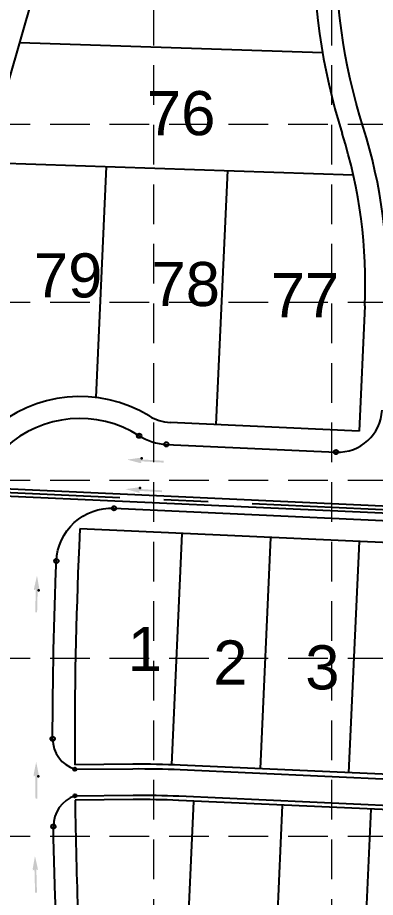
# Model space of a CAD drawing. Header units: feet. Extents: x 10084 to 13321, y 3329 to 8503.
# Drawn here: x 12044.5 to 12206.8, y 5888.4 to 6287.3 of the extents above; entities that cross this region are included whole.
import ezdxf
from ezdxf.enums import TextEntityAlignment as Align

# ---------------------------------------------------------------- set-up
doc = ezdxf.new("R2010")
doc.units = ezdxf.units.FT
doc.header["$LTSCALE"] = 40
doc.header["$MEASUREMENT"] = 0
for name, pattern in [('( Dashdot )', [1.001, 0.5, -0.25, 0.001, -0.25]), ('CENTERX2', [4, 2.5, -0.5, 0.5, -0.5]), ('DASHED', [0.75, 0.5, -0.25]), ('HIDDEN', [0.375, 0.25, -0.125])]:
    doc.linetypes.add(name, pattern=pattern)
for name, color, linetype in [('CURB', 4, 'Continuous'), ('flow arrow', 4, 'Continuous'), ('GRID', 254, 'DASHED'), ('LOT', 7, 'Continuous'), ('NAME', 6, 'Continuous'), ('ROW', 3, '( Dashdot )'), ('STORM', 2, 'Continuous'), ('storm CL', 7, 'CENTERX2')]:
    doc.layers.add(name, color=color, linetype=linetype)
doc.styles.get("Standard").update_dxf_attribs({"font": 'ARIAL.TTF'})

msp = doc.modelspace()

# ---------------------------------------------------------------- hatches: boundary and pattern name
at = {"layer": 'flow arrow', "linetype": 'Continuous', "lineweight": 30}
h = msp.add_hatch(color=7, dxfattribs=at)
edge = h.paths.add_edge_path()
edge.add_line((12100.7, 6085.53), (12100.19, 6086.17))
edge.add_line((12100.19, 6086.17), (12110.75, 6085.55))
edge.add_line((12110.75, 6085.55), (12110.8, 6086.41))
edge.add_line((12110.8, 6086.41), (12100.24, 6087.03))
edge.add_line((12100.24, 6087.03), (12100.8, 6087.5))
edge.add_line((12100.8, 6087.5), (12100.8, 6087.5))
edge.add_ellipse((12100.27, 6087.58), major_axis=(0.559, -0.033), ratio=0.285714, start_angle=342.8173, end_angle=484.7269)
edge.add_line((12099.96, 6087.73), (12099.96, 6087.73))
edge.add_line((12099.96, 6087.73), (12094.17, 6086.93))
edge.add_line((12094.17, 6086.93), (12099.82, 6085.42))
edge.add_line((12099.82, 6085.42), (12099.82, 6085.42))
edge.add_ellipse((12100.16, 6085.53), major_axis=(0.559, -0.033), ratio=0.285714, start_angle=234.1685, end_angle=374.4967)
edge.add_line((12100.7, 6085.54), (12100.7, 6085.53))
edge.add_line((12100.7, 6085.53), (12100.7, 6085.53))
h = msp.add_hatch(color=7, dxfattribs=at)
edge = h.paths.add_edge_path()
edge.add_line((12099.96, 6072.14), (12099.45, 6072.77))
edge.add_line((12099.45, 6072.77), (12110.01, 6072.15))
edge.add_line((12110.01, 6072.15), (12110.06, 6073.01))
edge.add_line((12110.06, 6073.01), (12099.5, 6073.63))
edge.add_line((12099.5, 6073.63), (12100.06, 6074.1))
edge.add_line((12100.06, 6074.1), (12100.06, 6074.1))
edge.add_ellipse((12099.53, 6074.18), major_axis=(0.559, -0.033), ratio=0.285714, start_angle=342.8173, end_angle=484.7269)
edge.add_line((12099.22, 6074.33), (12099.22, 6074.33))
edge.add_line((12099.22, 6074.33), (12093.43, 6073.53))
edge.add_line((12093.43, 6073.53), (12099.08, 6072.02))
edge.add_line((12099.08, 6072.02), (12099.08, 6072.02))
edge.add_ellipse((12099.42, 6072.13), major_axis=(0.559, -0.033), ratio=0.285714, start_angle=234.1685, end_angle=374.4967)
edge.add_line((12099.96, 6072.14), (12099.96, 6072.14))
edge.add_line((12099.96, 6072.14), (12099.96, 6072.14))
h = msp.add_hatch(color=7, dxfattribs=at)
edge = h.paths.add_edge_path()
edge.add_line((12052.11, 6027.76), (12052.73, 6028.29))
edge.add_line((12052.73, 6028.29), (12052.47, 6017.71))
edge.add_line((12052.47, 6017.71), (12053.33, 6017.69))
edge.add_line((12053.33, 6017.69), (12053.59, 6028.27))
edge.add_line((12053.59, 6028.27), (12054.08, 6027.72))
edge.add_line((12054.08, 6027.72), (12054.08, 6027.72))
edge.add_ellipse((12054.14, 6028.25), major_axis=(-0.014, -0.56), ratio=0.285714, start_angle=342.8173, end_angle=484.7269)
edge.add_line((12054.28, 6028.57), (12054.28, 6028.57))
edge.add_line((12054.28, 6028.57), (12053.28, 6034.33))
edge.add_line((12053.28, 6034.33), (12051.96, 6028.63))
edge.add_line((12051.96, 6028.63), (12051.96, 6028.63))
edge.add_ellipse((12052.08, 6028.3), major_axis=(-0.014, -0.56), ratio=0.285714, start_angle=234.1685, end_angle=374.4967)
edge.add_line((12052.11, 6027.76), (12052.11, 6027.76))
edge.add_line((12052.11, 6027.76), (12052.11, 6027.76))
h = msp.add_hatch(color=7, dxfattribs=at)
edge = h.paths.add_edge_path()
edge.add_line((12051.93, 5943.29), (12052.54, 5943.84))
edge.add_line((12052.54, 5943.84), (12052.6, 5933.25))
edge.add_line((12052.6, 5933.25), (12053.46, 5933.26))
edge.add_line((12053.46, 5933.26), (12053.4, 5943.84))
edge.add_line((12053.4, 5943.84), (12053.9, 5943.31))
edge.add_line((12053.9, 5943.31), (12053.9, 5943.31))
edge.add_ellipse((12053.94, 5943.84), major_axis=(0.003, -0.56), ratio=0.285714, start_angle=342.8173, end_angle=484.7269)
edge.add_line((12054.07, 5944.16), (12054.07, 5944.16))
edge.add_line((12054.07, 5944.16), (12052.9, 5949.89))
edge.add_line((12052.9, 5949.89), (12051.76, 5944.15))
edge.add_line((12051.76, 5944.15), (12051.76, 5944.15))
edge.add_ellipse((12051.89, 5943.83), major_axis=(0.003, -0.56), ratio=0.285714, start_angle=234.1685, end_angle=374.4967)
edge.add_line((12051.93, 5943.28), (12051.93, 5943.29))
edge.add_line((12051.93, 5943.29), (12051.93, 5943.29))
h = msp.add_hatch(color=7, dxfattribs=at)
edge = h.paths.add_edge_path()
edge.add_line((12053.5, 5900.66), (12052.98, 5901.18))
edge.add_line((12052.98, 5901.18), (12053.27, 5890.6))
edge.add_line((12053.27, 5890.6), (12052.41, 5890.58))
edge.add_line((12052.41, 5890.58), (12052.12, 5901.16))
edge.add_line((12052.12, 5901.16), (12051.53, 5900.59))
edge.add_line((12051.53, 5900.59), (12051.53, 5900.59))
edge.add_ellipse((12051.47, 5901.13), major_axis=(0.015, -0.56), ratio=0.285714, start_angle=-125.8315, end_angle=14.4967, ccw=False)
edge.add_line((12051.33, 5901.46), (12051.34, 5901.46))
edge.add_line((12051.34, 5901.46), (12052.36, 5907.21))
edge.add_line((12052.36, 5907.21), (12053.65, 5901.51))
edge.add_line((12053.65, 5901.51), (12053.65, 5901.51))
edge.add_ellipse((12053.53, 5901.19), major_axis=(0.015, -0.56), ratio=0.285714, start_angle=-17.1827, end_angle=124.7269, ccw=False)
edge.add_line((12053.49, 5900.66), (12053.5, 5900.66))
edge.add_line((12053.5, 5900.66), (12053.5, 5900.66))
edge.add_line((12053.5, 5900.66), (12053.5, 5900.66))

# ---------------------------------------------------------------- linework, layer by layer
at = {"layer": 'CURB', "color": 7}
for p, q in [((12111.94, 6093.84), (12188.97, 6090.34)), ((12088.2, 6064.88), (12368.51, 6052.17)), ((12070.41, 5946.55), (12096.79, 5946.79)), ((12118.19, 5946.4), (12363.21, 5935.29)), ((12070.52, 5934.56), (12096.9, 5934.79)), ((12117.65, 5934.42), (12362.67, 5923.3))]:
    msp.add_line(p, q, dxfattribs=at)
for centre, radius in [((12099.64, 6097.73), 1), ((12111.94, 6093.84), 1), ((12188.97, 6090.34), 1), ((12088.2, 6064.88), 1), ((12062.09, 6040.95), 1), ((12060.38, 5960.36), 1), ((12070.41, 5946.55), 0.75), ((12070.52, 5934.56), 0.75), ((12060.73, 5920.57), 1)]:
    msp.add_circle(centre, radius, dxfattribs=at)
at = {"layer": 'CURB', "color": 7, "extrusion": (0, 0, -1)}
for centre, radius, start, end in [((-12453.94, 6317.63), 265, 342.449, 1.8969), ((-12087.07, 6039.91), 25, 2.3849, 92.5969), ((-14045.37, 5958.35), 1985, 0.05813, 2.38487), ((-12100.34, 5552.81), 394, 89.4837, 92.5969), ((-12100.34, 5552.81), 382, 89.4837, 92.5969), ((-14045.37, 5958.35), 1985, 356.46948, 358.90933)]:
    msp.add_arc(centre, radius, start, end, dxfattribs=at)
at = {"layer": 'CURB', "color": 7}
for centre, radius, start, end in [((11977.22, 6166.85), 235, 357.4031, 17.551), ((12189.87, 6110.32), 20, 267.4031, 357.4031), ((12072.75, 6055.57), 50, 57.4767, 207.6668), ((12113.08, 6118.81), 25, 237.4767, 267.4031), ((12074.88, 5960.35), 14.5, 179.9419, 252.0623), ((12075.23, 5920.84), 14.5, 108.9704, 181.0907)]:
    msp.add_arc(centre, radius, start, end, dxfattribs=at)
at = {"layer": 'flow arrow', "color": 7, "linetype": 'Continuous', "lineweight": 30}
for p in [(12100.8, 6087.5), (12100.06, 6074.1), (12054.08, 6027.72), (12053.9, 5943.31)]:
    msp.add_point(p, dxfattribs=at)
at = {"layer": 'GRID', "color": 252, "linetype": 'HIDDEN', "lineweight": 0, "ltscale": 1.8}
for p, q in [((12106.27, 3736.71), (12106.27, 8418.16)), ((12186.98, 3736.7), (12186.98, 8418.16)), ((10169.24, 6239), (13236.21, 6239)), ((10169.24, 6158.29), (13236.21, 6158.29)), ((10169.24, 6077.58), (13236.21, 6077.58)), ((10169.24, 5996.87), (13236.21, 5996.87)), ((10169.24, 5916.16), (13236.21, 5916.16))]:
    msp.add_line(p, q, dxfattribs=at)
at = {"layer": 'LOT', "color": 7}
for p, q in [((12029.75, 6221.57), (12061.25, 6330.59)), ((12045.5, 6276.08), (12182.83, 6271.53)), ((12029.75, 6221.57), (12196.77, 6216.04)), ((12084.72, 6219.75), (12079.98, 6115.14)), ((12139.7, 6217.93), (12134.48, 6102.83)), ((12114.46, 5948.56), (12119.22, 6053.47)), ((12154.65, 5946.75), (12159.41, 6051.64)), ((12194.84, 5944.93), (12199.59, 6049.82)), ((12124.31, 5932.11), (12119.55, 5827.22)), ((12164.53, 5930.29), (12159.77, 5825.4)), ((12204.75, 5928.46), (12199.99, 5823.57))]:
    msp.add_line(p, q, dxfattribs=at)
at = {"layer": 'ROW', "color": 7, "linetype": 'Continuous'}
for p, q in [((12201.98, 6156.65), (12199.41, 6099.88)), ((12199.41, 6099.88), (12113.71, 6103.77)), ((12072.75, 6055.57), (12072.4, 6047.83)), ((12368.06, 6042.18), (12072.75, 6055.57)), ((12096.77, 5948.79), (12070.4, 5948.55)), ((12363.3, 5937.29), (12118.28, 5948.4)), ((12096.92, 5932.79), (12070.54, 5932.56)), ((12362.58, 5921.31), (12117.56, 5932.42))]:
    msp.add_line(p, q, dxfattribs=at)
for centre, radius, start, end in [((12453.94, 6317.63), 275, 178.1031, 197.551), ((11977.22, 6166.85), 225, 357.4031, 17.551), ((12072.75, 6055.57), 60, 58.4481, 206.7132), ((12114.62, 6123.75), 20, 238.4481, 267.4031), ((14045.37, 5958.35), 1975, 177.40314, 180.28419), ((12100.34, 5552.81), 396, 87.4031, 90.5163), ((14045.37, 5958.35), 1975, 180.74836, 183.82375), ((12100.34, 5552.81), 380, 87.4031, 90.5163)]:
    msp.add_arc(centre, radius, start, end, dxfattribs=at)
at = {"layer": 'STORM', "color": 5}
for p, q in [((11994.36, 6072.52), (12226.85, 6061.96)), ((12025.67, 6074.35), (12223.08, 6065.39))]:
    msp.add_line(p, q, dxfattribs=at)
at = {"layer": 'storm CL', "color": 5, "flags": 128}
msp.add_lwpolyline([(11991.02, 6074.3), (12247.98, 6062.63), (12247.98, 6062.63, 0.24182), (12297.85, 6085.41)], format="xyb", dxfattribs=at)

# ---------------------------------------------------------------- texts
at = {"layer": 'NAME', "color": 7}
for s, p in [('76', (12103.16, 6244)), ('79', (12051.87, 6170.45)), ('78', (12105.24, 6166.53)), ('77', (12159.34, 6161.46)), ('1', (12094.43, 6001.08)), ('2', (12133.21, 5994.96)), ('3', (12174.99, 5992.75))]:
    msp.add_text(s, height=20, dxfattribs=at).set_placement(p, align=Align.MIDDLE_LEFT)

doc.saveas('drawing.dxf')
